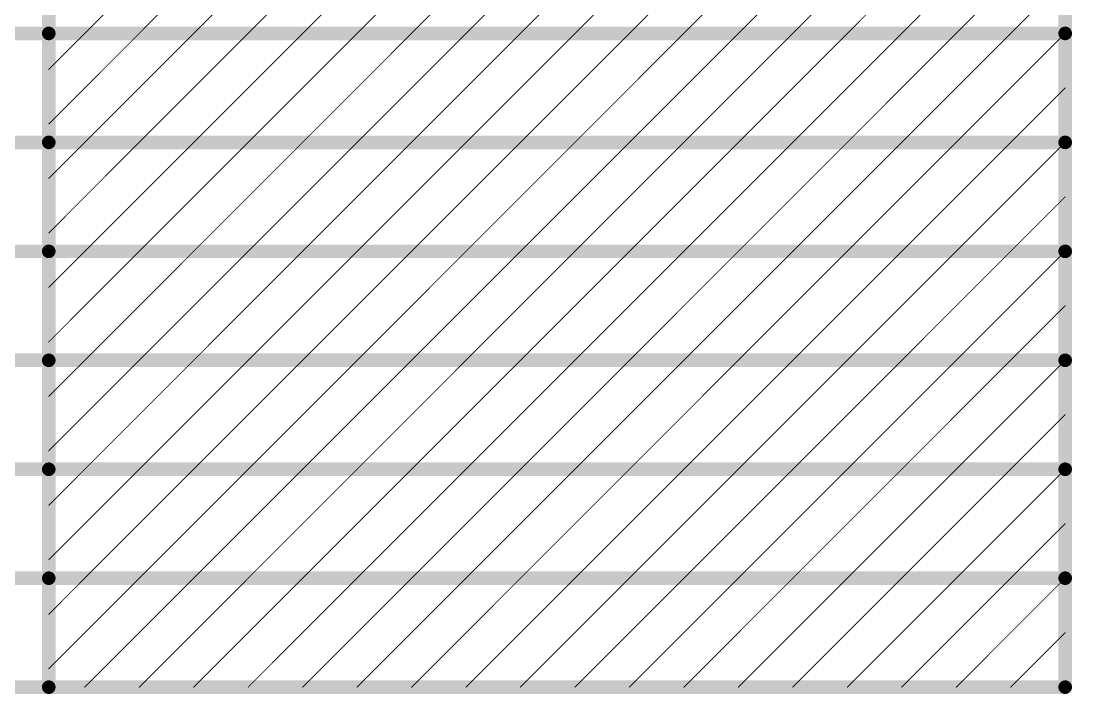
# Model space of a CAD drawing. Header units: inches. Extents: x 0 to 35.2, y -0.7 to 15.9.
# Drawn here: x 6.689 to 7.847, y 2.277 to 3.019 of the extents above; entities that cross this region are included whole.
import ezdxf

# ---------------------------------------------------------------- set-up
doc = ezdxf.new("R2010")
doc.units = ezdxf.units.IN
doc.header["$MEASUREMENT"] = 0
doc.layers.add('Mechanical 3', color=76, linetype='Continuous')

msp = doc.modelspace()

# ---------------------------------------------------------------- linework, layer by layer
at = {"layer": 'Mechanical 3'}
for points in [[(6.7195, 2.285, 0.015, 0.015, 0), (6.7195, 3.725, 0.015, 0.015, 0)], [(7.8391, 2.285, 0.015, 0.015, 0), (7.8391, 3.725, 0.015, 0.015, 0)], [(6.7591, 3.005, 0.001, 0.001, 0), (6.8791, 3.125, 0.001, 0.001, 0)], [(6.8191, 3.005, 0.001, 0.001, 0), (6.9391, 3.125, 0.001, 0.001, 0)], [(6.8791, 3.005, 0.001, 0.001, 0), (6.9991, 3.125, 0.001, 0.001, 0)], [(6.9391, 3.005, 0.001, 0.001, 0), (7.0591, 3.125, 0.001, 0.001, 0)], [(6.9991, 3.005, 0.001, 0.001, 0), (7.1191, 3.125, 0.001, 0.001, 0)], [(7.0591, 3.005, 0.001, 0.001, 0), (7.1791, 3.125, 0.001, 0.001, 0)], [(7.1191, 3.005, 0.001, 0.001, 0), (7.2391, 3.125, 0.001, 0.001, 0)], [(7.1791, 3.005, 0.001, 0.001, 0), (7.2991, 3.125, 0.001, 0.001, 0)], [(7.2391, 3.005, 0.001, 0.001, 0), (7.3591, 3.125, 0.001, 0.001, 0)], [(7.2991, 3.005, 0.001, 0.001, 0), (7.4191, 3.125, 0.001, 0.001, 0)], [(7.3591, 3.005, 0.001, 0.001, 0), (7.4791, 3.125, 0.001, 0.001, 0)], [(7.4191, 3.005, 0.001, 0.001, 0), (7.5391, 3.125, 0.001, 0.001, 0)], [(7.4791, 3.005, 0.001, 0.001, 0), (7.5991, 3.125, 0.001, 0.001, 0)], [(7.5391, 3.005, 0.001, 0.001, 0), (7.6591, 3.125, 0.001, 0.001, 0)], [(7.5991, 3.005, 0.001, 0.001, 0), (7.7191, 3.125, 0.001, 0.001, 0)], [(7.6591, 3.005, 0.001, 0.001, 0), (7.7791, 3.125, 0.001, 0.001, 0)], [(7.7191, 3.005, 0.001, 0.001, 0), (7.8391, 3.125, 0.001, 0.001, 0)], [(7.7791, 3.005, 0.001, 0.001, 0), (7.8391, 3.065, 0.001, 0.001, 0)], [(6.1496, 3.005, 0.015, 0.015, 0), (6.7195, 3.005, 0.015, 0.015, 0)], [(6.7195, 3.005, 0.015, 0.015, 0), (7.8391, 3.005, 0.015, 0.015, 0)], [(6.7195, 2.9053, 0.001, 0.001, 0), (6.8191, 3.005, 0.001, 0.001, 0)], [(6.7195, 2.9653, 0.001, 0.001, 0), (6.7591, 3.005, 0.001, 0.001, 0)], [(6.7591, 2.885, 0.001, 0.001, 0), (6.8791, 3.005, 0.001, 0.001, 0)], [(6.8191, 2.885, 0.001, 0.001, 0), (6.9391, 3.005, 0.001, 0.001, 0)], [(6.8791, 2.885, 0.001, 0.001, 0), (6.9991, 3.005, 0.001, 0.001, 0)], [(6.9391, 2.885, 0.001, 0.001, 0), (7.0591, 3.005, 0.001, 0.001, 0)], [(6.9991, 2.885, 0.001, 0.001, 0), (7.1191, 3.005, 0.001, 0.001, 0)], [(7.0591, 2.885, 0.001, 0.001, 0), (7.1791, 3.005, 0.001, 0.001, 0)], [(7.1191, 2.885, 0.001, 0.001, 0), (7.2391, 3.005, 0.001, 0.001, 0)], [(7.1791, 2.885, 0.001, 0.001, 0), (7.2991, 3.005, 0.001, 0.001, 0)], [(7.2391, 2.885, 0.001, 0.001, 0), (7.3591, 3.005, 0.001, 0.001, 0)], [(7.2991, 2.885, 0.001, 0.001, 0), (7.4191, 3.005, 0.001, 0.001, 0)], [(7.3591, 2.885, 0.001, 0.001, 0), (7.4791, 3.005, 0.001, 0.001, 0)], [(7.4191, 2.885, 0.001, 0.001, 0), (7.5391, 3.005, 0.001, 0.001, 0)], [(7.4791, 2.885, 0.001, 0.001, 0), (7.5991, 3.005, 0.001, 0.001, 0)], [(7.5391, 2.885, 0.001, 0.001, 0), (7.6591, 3.005, 0.001, 0.001, 0)], [(7.5991, 2.885, 0.001, 0.001, 0), (7.7191, 3.005, 0.001, 0.001, 0)], [(7.6591, 2.885, 0.001, 0.001, 0), (7.7791, 3.005, 0.001, 0.001, 0)], [(7.7191, 2.885, 0.001, 0.001, 0), (7.8391, 3.005, 0.001, 0.001, 0)], [(7.7791, 2.885, 0.001, 0.001, 0), (7.8391, 2.945, 0.001, 0.001, 0)], [(6.1496, 2.885, 0.015, 0.015, 0), (6.7195, 2.885, 0.015, 0.015, 0)], [(6.7195, 2.885, 0.015, 0.015, 0), (7.8391, 2.885, 0.015, 0.015, 0)], [(6.7195, 2.7853, 0.001, 0.001, 0), (6.8191, 2.885, 0.001, 0.001, 0)], [(6.7195, 2.8453, 0.001, 0.001, 0), (6.7591, 2.885, 0.001, 0.001, 0)], [(6.7591, 2.765, 0.001, 0.001, 0), (6.8791, 2.885, 0.001, 0.001, 0)], [(6.8191, 2.765, 0.001, 0.001, 0), (6.9391, 2.885, 0.001, 0.001, 0)], [(6.8791, 2.765, 0.001, 0.001, 0), (6.9991, 2.885, 0.001, 0.001, 0)], [(6.9391, 2.765, 0.001, 0.001, 0), (7.0591, 2.885, 0.001, 0.001, 0)], [(6.9991, 2.765, 0.001, 0.001, 0), (7.1191, 2.885, 0.001, 0.001, 0)], [(7.0591, 2.765, 0.001, 0.001, 0), (7.1791, 2.885, 0.001, 0.001, 0)], [(7.1191, 2.765, 0.001, 0.001, 0), (7.2391, 2.885, 0.001, 0.001, 0)], [(7.1791, 2.765, 0.001, 0.001, 0), (7.2991, 2.885, 0.001, 0.001, 0)], [(7.2391, 2.765, 0.001, 0.001, 0), (7.3591, 2.885, 0.001, 0.001, 0)], [(7.2991, 2.765, 0.001, 0.001, 0), (7.4191, 2.885, 0.001, 0.001, 0)], [(7.3591, 2.765, 0.001, 0.001, 0), (7.4791, 2.885, 0.001, 0.001, 0)], [(7.4191, 2.765, 0.001, 0.001, 0), (7.5391, 2.885, 0.001, 0.001, 0)], [(7.4791, 2.765, 0.001, 0.001, 0), (7.5991, 2.885, 0.001, 0.001, 0)], [(7.5391, 2.765, 0.001, 0.001, 0), (7.6591, 2.885, 0.001, 0.001, 0)], [(7.5991, 2.765, 0.001, 0.001, 0), (7.7191, 2.885, 0.001, 0.001, 0)], [(7.6591, 2.765, 0.001, 0.001, 0), (7.7791, 2.885, 0.001, 0.001, 0)], [(7.7191, 2.765, 0.001, 0.001, 0), (7.8391, 2.885, 0.001, 0.001, 0)], [(7.7791, 2.765, 0.001, 0.001, 0), (7.8391, 2.825, 0.001, 0.001, 0)], [(6.1496, 2.765, 0.015, 0.015, 0), (6.7195, 2.765, 0.015, 0.015, 0)], [(6.7195, 2.765, 0.015, 0.015, 0), (7.8391, 2.765, 0.015, 0.015, 0)], [(6.7195, 2.6653, 0.001, 0.001, 0), (6.8191, 2.765, 0.001, 0.001, 0)], [(6.7195, 2.7253, 0.001, 0.001, 0), (6.7591, 2.765, 0.001, 0.001, 0)], [(6.7591, 2.645, 0.001, 0.001, 0), (6.8791, 2.765, 0.001, 0.001, 0)], [(6.8191, 2.645, 0.001, 0.001, 0), (6.9391, 2.765, 0.001, 0.001, 0)], [(6.8791, 2.645, 0.001, 0.001, 0), (6.9991, 2.765, 0.001, 0.001, 0)], [(6.9391, 2.645, 0.001, 0.001, 0), (7.0591, 2.765, 0.001, 0.001, 0)], [(6.9991, 2.645, 0.001, 0.001, 0), (7.1191, 2.765, 0.001, 0.001, 0)], [(7.0591, 2.645, 0.001, 0.001, 0), (7.1791, 2.765, 0.001, 0.001, 0)], [(7.1191, 2.645, 0.001, 0.001, 0), (7.2391, 2.765, 0.001, 0.001, 0)], [(7.1791, 2.645, 0.001, 0.001, 0), (7.2991, 2.765, 0.001, 0.001, 0)], [(7.2391, 2.645, 0.001, 0.001, 0), (7.3591, 2.765, 0.001, 0.001, 0)], [(7.2991, 2.645, 0.001, 0.001, 0), (7.4191, 2.765, 0.001, 0.001, 0)], [(7.3591, 2.645, 0.001, 0.001, 0), (7.4791, 2.765, 0.001, 0.001, 0)], [(7.4191, 2.645, 0.001, 0.001, 0), (7.5391, 2.765, 0.001, 0.001, 0)], [(7.4791, 2.645, 0.001, 0.001, 0), (7.5991, 2.765, 0.001, 0.001, 0)], [(7.5391, 2.645, 0.001, 0.001, 0), (7.6591, 2.765, 0.001, 0.001, 0)], [(7.5991, 2.645, 0.001, 0.001, 0), (7.7191, 2.765, 0.001, 0.001, 0)], [(7.6591, 2.645, 0.001, 0.001, 0), (7.7791, 2.765, 0.001, 0.001, 0)], [(7.7191, 2.645, 0.001, 0.001, 0), (7.8391, 2.765, 0.001, 0.001, 0)], [(7.7791, 2.645, 0.001, 0.001, 0), (7.8391, 2.705, 0.001, 0.001, 0)], [(6.1496, 2.645, 0.015, 0.015, 0), (6.7195, 2.645, 0.015, 0.015, 0)], [(6.7195, 2.645, 0.015, 0.015, 0), (7.8391, 2.645, 0.015, 0.015, 0)], [(6.7195, 2.5453, 0.001, 0.001, 0), (6.8191, 2.645, 0.001, 0.001, 0)], [(6.7195, 2.6053, 0.001, 0.001, 0), (6.7591, 2.645, 0.001, 0.001, 0)], [(6.7591, 2.525, 0.001, 0.001, 0), (6.8791, 2.645, 0.001, 0.001, 0)], [(6.8191, 2.525, 0.001, 0.001, 0), (6.9391, 2.645, 0.001, 0.001, 0)], [(6.8791, 2.525, 0.001, 0.001, 0), (6.9991, 2.645, 0.001, 0.001, 0)], [(6.9391, 2.525, 0.001, 0.001, 0), (7.0591, 2.645, 0.001, 0.001, 0)], [(6.9991, 2.525, 0.001, 0.001, 0), (7.1191, 2.645, 0.001, 0.001, 0)], [(7.0591, 2.525, 0.001, 0.001, 0), (7.1791, 2.645, 0.001, 0.001, 0)], [(7.1191, 2.525, 0.001, 0.001, 0), (7.2391, 2.645, 0.001, 0.001, 0)], [(7.1791, 2.525, 0.001, 0.001, 0), (7.2991, 2.645, 0.001, 0.001, 0)], [(7.2391, 2.525, 0.001, 0.001, 0), (7.3591, 2.645, 0.001, 0.001, 0)], [(7.2991, 2.525, 0.001, 0.001, 0), (7.4191, 2.645, 0.001, 0.001, 0)], [(7.3591, 2.525, 0.001, 0.001, 0), (7.4791, 2.645, 0.001, 0.001, 0)], [(7.4191, 2.525, 0.001, 0.001, 0), (7.5391, 2.645, 0.001, 0.001, 0)], [(7.4791, 2.525, 0.001, 0.001, 0), (7.5991, 2.645, 0.001, 0.001, 0)], [(7.5391, 2.525, 0.001, 0.001, 0), (7.6591, 2.645, 0.001, 0.001, 0)], [(7.5991, 2.525, 0.001, 0.001, 0), (7.7191, 2.645, 0.001, 0.001, 0)], [(7.6591, 2.525, 0.001, 0.001, 0), (7.7791, 2.645, 0.001, 0.001, 0)], [(7.7191, 2.525, 0.001, 0.001, 0), (7.8391, 2.645, 0.001, 0.001, 0)], [(7.7791, 2.525, 0.001, 0.001, 0), (7.8391, 2.585, 0.001, 0.001, 0)], [(6.1496, 2.525, 0.015, 0.015, 0), (6.7195, 2.525, 0.015, 0.015, 0)], [(6.7195, 2.525, 0.015, 0.015, 0), (7.8391, 2.525, 0.015, 0.015, 0)], [(6.7195, 2.4253, 0.001, 0.001, 0), (6.8191, 2.525, 0.001, 0.001, 0)], [(6.7195, 2.4853, 0.001, 0.001, 0), (6.7591, 2.525, 0.001, 0.001, 0)], [(6.7591, 2.405, 0.001, 0.001, 0), (6.8791, 2.525, 0.001, 0.001, 0)], [(6.8191, 2.405, 0.001, 0.001, 0), (6.9391, 2.525, 0.001, 0.001, 0)], [(6.8791, 2.405, 0.001, 0.001, 0), (6.9991, 2.525, 0.001, 0.001, 0)], [(6.9391, 2.405, 0.001, 0.001, 0), (7.0591, 2.525, 0.001, 0.001, 0)], [(6.9991, 2.405, 0.001, 0.001, 0), (7.1191, 2.525, 0.001, 0.001, 0)], [(7.0591, 2.405, 0.001, 0.001, 0), (7.1791, 2.525, 0.001, 0.001, 0)], [(7.1191, 2.405, 0.001, 0.001, 0), (7.2391, 2.525, 0.001, 0.001, 0)], [(7.1791, 2.405, 0.001, 0.001, 0), (7.2991, 2.525, 0.001, 0.001, 0)], [(7.2391, 2.405, 0.001, 0.001, 0), (7.3591, 2.525, 0.001, 0.001, 0)], [(7.2991, 2.405, 0.001, 0.001, 0), (7.4191, 2.525, 0.001, 0.001, 0)], [(7.3591, 2.405, 0.001, 0.001, 0), (7.4791, 2.525, 0.001, 0.001, 0)], [(7.4191, 2.405, 0.001, 0.001, 0), (7.5391, 2.525, 0.001, 0.001, 0)], [(7.4791, 2.405, 0.001, 0.001, 0), (7.5991, 2.525, 0.001, 0.001, 0)], [(7.5391, 2.405, 0.001, 0.001, 0), (7.6591, 2.525, 0.001, 0.001, 0)], [(7.5991, 2.405, 0.001, 0.001, 0), (7.7191, 2.525, 0.001, 0.001, 0)], [(7.6591, 2.405, 0.001, 0.001, 0), (7.7791, 2.525, 0.001, 0.001, 0)], [(7.7191, 2.405, 0.001, 0.001, 0), (7.8391, 2.525, 0.001, 0.001, 0)], [(7.7791, 2.405, 0.001, 0.001, 0), (7.8391, 2.465, 0.001, 0.001, 0)], [(6.1496, 2.405, 0.015, 0.015, 0), (6.7195, 2.405, 0.015, 0.015, 0)], [(6.7195, 2.405, 0.015, 0.015, 0), (7.8391, 2.405, 0.015, 0.015, 0)], [(6.7195, 2.3053, 0.001, 0.001, 0), (6.8191, 2.405, 0.001, 0.001, 0)], [(6.7195, 2.3653, 0.001, 0.001, 0), (6.7591, 2.405, 0.001, 0.001, 0)], [(6.7591, 2.285, 0.001, 0.001, 0), (6.8791, 2.405, 0.001, 0.001, 0)], [(6.8191, 2.285, 0.001, 0.001, 0), (6.9391, 2.405, 0.001, 0.001, 0)], [(6.8791, 2.285, 0.001, 0.001, 0), (6.9991, 2.405, 0.001, 0.001, 0)], [(6.9391, 2.285, 0.001, 0.001, 0), (7.0591, 2.405, 0.001, 0.001, 0)], [(6.9991, 2.285, 0.001, 0.001, 0), (7.1191, 2.405, 0.001, 0.001, 0)], [(7.0591, 2.285, 0.001, 0.001, 0), (7.1791, 2.405, 0.001, 0.001, 0)], [(7.1191, 2.285, 0.001, 0.001, 0), (7.2391, 2.405, 0.001, 0.001, 0)], [(7.1791, 2.285, 0.001, 0.001, 0), (7.2991, 2.405, 0.001, 0.001, 0)], [(7.2391, 2.285, 0.001, 0.001, 0), (7.3591, 2.405, 0.001, 0.001, 0)], [(7.2991, 2.285, 0.001, 0.001, 0), (7.4191, 2.405, 0.001, 0.001, 0)], [(7.3591, 2.285, 0.001, 0.001, 0), (7.4791, 2.405, 0.001, 0.001, 0)], [(7.4191, 2.285, 0.001, 0.001, 0), (7.5391, 2.405, 0.001, 0.001, 0)], [(7.4791, 2.285, 0.001, 0.001, 0), (7.5991, 2.405, 0.001, 0.001, 0)], [(7.5391, 2.285, 0.001, 0.001, 0), (7.6591, 2.405, 0.001, 0.001, 0)], [(7.5991, 2.285, 0.001, 0.001, 0), (7.7191, 2.405, 0.001, 0.001, 0)], [(7.6591, 2.285, 0.001, 0.001, 0), (7.7791, 2.405, 0.001, 0.001, 0)], [(7.7191, 2.285, 0.001, 0.001, 0), (7.8391, 2.405, 0.001, 0.001, 0)], [(7.7791, 2.285, 0.001, 0.001, 0), (7.8391, 2.345, 0.001, 0.001, 0)], [(6.1496, 2.285, 0.015, 0.015, 0), (6.7195, 2.285, 0.015, 0.015, 0)], [(6.7195, 2.285, 0.015, 0.015, 0), (7.8391, 2.285, 0.015, 0.015, 0)]]:
    msp.add_lwpolyline(points, format="xyseb", dxfattribs=at)
for points in [[(6.7157, 3.005, 0.0075, 0.0075, 1), (6.7232, 3.005, 0.0075, 0.0075, 1)], [(6.7157, 3.005, 0.0075, 0.0075, 1), (6.7232, 3.005, 0.0075, 0.0075, 1)], [(7.8354, 3.005, 0.0075, 0.0075, 1), (7.8429, 3.005, 0.0075, 0.0075, 1)], [(6.7589, 3.005, 0.0005, 0.0005, 1), (6.7594, 3.005, 0.0005, 0.0005, 1)], [(6.7589, 3.005, 0.0005, 0.0005, 1), (6.7594, 3.005, 0.0005, 0.0005, 1)], [(6.8189, 3.005, 0.0005, 0.0005, 1), (6.8194, 3.005, 0.0005, 0.0005, 1)], [(6.8189, 3.005, 0.0005, 0.0005, 1), (6.8194, 3.005, 0.0005, 0.0005, 1)], [(6.8789, 3.005, 0.0005, 0.0005, 1), (6.8794, 3.005, 0.0005, 0.0005, 1)], [(6.8789, 3.005, 0.0005, 0.0005, 1), (6.8794, 3.005, 0.0005, 0.0005, 1)], [(6.9389, 3.005, 0.0005, 0.0005, 1), (6.9394, 3.005, 0.0005, 0.0005, 1)], [(6.9389, 3.005, 0.0005, 0.0005, 1), (6.9394, 3.005, 0.0005, 0.0005, 1)], [(6.9989, 3.005, 0.0005, 0.0005, 1), (6.9994, 3.005, 0.0005, 0.0005, 1)], [(6.9989, 3.005, 0.0005, 0.0005, 1), (6.9994, 3.005, 0.0005, 0.0005, 1)], [(7.0589, 3.005, 0.0005, 0.0005, 1), (7.0594, 3.005, 0.0005, 0.0005, 1)], [(7.0589, 3.005, 0.0005, 0.0005, 1), (7.0594, 3.005, 0.0005, 0.0005, 1)], [(7.1189, 3.005, 0.0005, 0.0005, 1), (7.1194, 3.005, 0.0005, 0.0005, 1)], [(7.1189, 3.005, 0.0005, 0.0005, 1), (7.1194, 3.005, 0.0005, 0.0005, 1)], [(7.1789, 3.005, 0.0005, 0.0005, 1), (7.1794, 3.005, 0.0005, 0.0005, 1)], [(7.1789, 3.005, 0.0005, 0.0005, 1), (7.1794, 3.005, 0.0005, 0.0005, 1)], [(7.2389, 3.005, 0.0005, 0.0005, 1), (7.2394, 3.005, 0.0005, 0.0005, 1)], [(7.2389, 3.005, 0.0005, 0.0005, 1), (7.2394, 3.005, 0.0005, 0.0005, 1)], [(7.2989, 3.005, 0.0005, 0.0005, 1), (7.2994, 3.005, 0.0005, 0.0005, 1)], [(7.2989, 3.005, 0.0005, 0.0005, 1), (7.2994, 3.005, 0.0005, 0.0005, 1)], [(7.3589, 3.005, 0.0005, 0.0005, 1), (7.3594, 3.005, 0.0005, 0.0005, 1)], [(7.3589, 3.005, 0.0005, 0.0005, 1), (7.3594, 3.005, 0.0005, 0.0005, 1)], [(7.4189, 3.005, 0.0005, 0.0005, 1), (7.4194, 3.005, 0.0005, 0.0005, 1)], [(7.4189, 3.005, 0.0005, 0.0005, 1), (7.4194, 3.005, 0.0005, 0.0005, 1)], [(7.4789, 3.005, 0.0005, 0.0005, 1), (7.4794, 3.005, 0.0005, 0.0005, 1)], [(7.4789, 3.005, 0.0005, 0.0005, 1), (7.4794, 3.005, 0.0005, 0.0005, 1)], [(7.5389, 3.005, 0.0005, 0.0005, 1), (7.5394, 3.005, 0.0005, 0.0005, 1)], [(7.5389, 3.005, 0.0005, 0.0005, 1), (7.5394, 3.005, 0.0005, 0.0005, 1)], [(7.5989, 3.005, 0.0005, 0.0005, 1), (7.5994, 3.005, 0.0005, 0.0005, 1)], [(7.5989, 3.005, 0.0005, 0.0005, 1), (7.5994, 3.005, 0.0005, 0.0005, 1)], [(7.6589, 3.005, 0.0005, 0.0005, 1), (7.6594, 3.005, 0.0005, 0.0005, 1)], [(7.6589, 3.005, 0.0005, 0.0005, 1), (7.6594, 3.005, 0.0005, 0.0005, 1)], [(7.7189, 3.005, 0.0005, 0.0005, 1), (7.7194, 3.005, 0.0005, 0.0005, 1)], [(7.7189, 3.005, 0.0005, 0.0005, 1), (7.7194, 3.005, 0.0005, 0.0005, 1)], [(7.7789, 3.005, 0.0005, 0.0005, 1), (7.7794, 3.005, 0.0005, 0.0005, 1)], [(7.7789, 3.005, 0.0005, 0.0005, 1), (7.7794, 3.005, 0.0005, 0.0005, 1)], [(7.8389, 3.005, 0.0005, 0.0005, 1), (7.8394, 3.005, 0.0005, 0.0005, 1)], [(6.7192, 2.9653, 0.0005, 0.0005, 1), (6.7197, 2.9653, 0.0005, 0.0005, 1)], [(7.8389, 2.945, 0.0005, 0.0005, 1), (7.8394, 2.945, 0.0005, 0.0005, 1)], [(6.7192, 2.9053, 0.0005, 0.0005, 1), (6.7197, 2.9053, 0.0005, 0.0005, 1)], [(6.7157, 2.885, 0.0075, 0.0075, 1), (6.7232, 2.885, 0.0075, 0.0075, 1)], [(6.7157, 2.885, 0.0075, 0.0075, 1), (6.7232, 2.885, 0.0075, 0.0075, 1)], [(6.7589, 2.885, 0.0005, 0.0005, 1), (6.7594, 2.885, 0.0005, 0.0005, 1)], [(6.7589, 2.885, 0.0005, 0.0005, 1), (6.7594, 2.885, 0.0005, 0.0005, 1)], [(6.8189, 2.885, 0.0005, 0.0005, 1), (6.8194, 2.885, 0.0005, 0.0005, 1)], [(6.8189, 2.885, 0.0005, 0.0005, 1), (6.8194, 2.885, 0.0005, 0.0005, 1)], [(6.8789, 2.885, 0.0005, 0.0005, 1), (6.8794, 2.885, 0.0005, 0.0005, 1)], [(6.8789, 2.885, 0.0005, 0.0005, 1), (6.8794, 2.885, 0.0005, 0.0005, 1)], [(6.9389, 2.885, 0.0005, 0.0005, 1), (6.9394, 2.885, 0.0005, 0.0005, 1)], [(6.9389, 2.885, 0.0005, 0.0005, 1), (6.9394, 2.885, 0.0005, 0.0005, 1)], [(6.9989, 2.885, 0.0005, 0.0005, 1), (6.9994, 2.885, 0.0005, 0.0005, 1)], [(6.9989, 2.885, 0.0005, 0.0005, 1), (6.9994, 2.885, 0.0005, 0.0005, 1)], [(7.0589, 2.885, 0.0005, 0.0005, 1), (7.0594, 2.885, 0.0005, 0.0005, 1)], [(7.0589, 2.885, 0.0005, 0.0005, 1), (7.0594, 2.885, 0.0005, 0.0005, 1)], [(7.1189, 2.885, 0.0005, 0.0005, 1), (7.1194, 2.885, 0.0005, 0.0005, 1)], [(7.1189, 2.885, 0.0005, 0.0005, 1), (7.1194, 2.885, 0.0005, 0.0005, 1)], [(7.1789, 2.885, 0.0005, 0.0005, 1), (7.1794, 2.885, 0.0005, 0.0005, 1)], [(7.1789, 2.885, 0.0005, 0.0005, 1), (7.1794, 2.885, 0.0005, 0.0005, 1)], [(7.2389, 2.885, 0.0005, 0.0005, 1), (7.2394, 2.885, 0.0005, 0.0005, 1)], [(7.2389, 2.885, 0.0005, 0.0005, 1), (7.2394, 2.885, 0.0005, 0.0005, 1)], [(7.2989, 2.885, 0.0005, 0.0005, 1), (7.2994, 2.885, 0.0005, 0.0005, 1)], [(7.2989, 2.885, 0.0005, 0.0005, 1), (7.2994, 2.885, 0.0005, 0.0005, 1)], [(7.3589, 2.885, 0.0005, 0.0005, 1), (7.3594, 2.885, 0.0005, 0.0005, 1)], [(7.3589, 2.885, 0.0005, 0.0005, 1), (7.3594, 2.885, 0.0005, 0.0005, 1)], [(7.4189, 2.885, 0.0005, 0.0005, 1), (7.4194, 2.885, 0.0005, 0.0005, 1)], [(7.4189, 2.885, 0.0005, 0.0005, 1), (7.4194, 2.885, 0.0005, 0.0005, 1)], [(7.4789, 2.885, 0.0005, 0.0005, 1), (7.4794, 2.885, 0.0005, 0.0005, 1)], [(7.4789, 2.885, 0.0005, 0.0005, 1), (7.4794, 2.885, 0.0005, 0.0005, 1)], [(7.5389, 2.885, 0.0005, 0.0005, 1), (7.5394, 2.885, 0.0005, 0.0005, 1)], [(7.5389, 2.885, 0.0005, 0.0005, 1), (7.5394, 2.885, 0.0005, 0.0005, 1)], [(7.5989, 2.885, 0.0005, 0.0005, 1), (7.5994, 2.885, 0.0005, 0.0005, 1)], [(7.5989, 2.885, 0.0005, 0.0005, 1), (7.5994, 2.885, 0.0005, 0.0005, 1)], [(7.6589, 2.885, 0.0005, 0.0005, 1), (7.6594, 2.885, 0.0005, 0.0005, 1)], [(7.6589, 2.885, 0.0005, 0.0005, 1), (7.6594, 2.885, 0.0005, 0.0005, 1)], [(7.7189, 2.885, 0.0005, 0.0005, 1), (7.7194, 2.885, 0.0005, 0.0005, 1)], [(7.7189, 2.885, 0.0005, 0.0005, 1), (7.7194, 2.885, 0.0005, 0.0005, 1)], [(7.7789, 2.885, 0.0005, 0.0005, 1), (7.7794, 2.885, 0.0005, 0.0005, 1)], [(7.7789, 2.885, 0.0005, 0.0005, 1), (7.7794, 2.885, 0.0005, 0.0005, 1)], [(7.8354, 2.885, 0.0075, 0.0075, 1), (7.8429, 2.885, 0.0075, 0.0075, 1)], [(7.8389, 2.885, 0.0005, 0.0005, 1), (7.8394, 2.885, 0.0005, 0.0005, 1)], [(6.7192, 2.8453, 0.0005, 0.0005, 1), (6.7197, 2.8453, 0.0005, 0.0005, 1)], [(7.8389, 2.825, 0.0005, 0.0005, 1), (7.8394, 2.825, 0.0005, 0.0005, 1)], [(6.7192, 2.7853, 0.0005, 0.0005, 1), (6.7197, 2.7853, 0.0005, 0.0005, 1)], [(6.7157, 2.765, 0.0075, 0.0075, 1), (6.7232, 2.765, 0.0075, 0.0075, 1)], [(6.7157, 2.765, 0.0075, 0.0075, 1), (6.7232, 2.765, 0.0075, 0.0075, 1)], [(7.8354, 2.765, 0.0075, 0.0075, 1), (7.8429, 2.765, 0.0075, 0.0075, 1)], [(6.7589, 2.765, 0.0005, 0.0005, 1), (6.7594, 2.765, 0.0005, 0.0005, 1)], [(6.7589, 2.765, 0.0005, 0.0005, 1), (6.7594, 2.765, 0.0005, 0.0005, 1)], [(6.8189, 2.765, 0.0005, 0.0005, 1), (6.8194, 2.765, 0.0005, 0.0005, 1)], [(6.8189, 2.765, 0.0005, 0.0005, 1), (6.8194, 2.765, 0.0005, 0.0005, 1)], [(6.8789, 2.765, 0.0005, 0.0005, 1), (6.8794, 2.765, 0.0005, 0.0005, 1)], [(6.8789, 2.765, 0.0005, 0.0005, 1), (6.8794, 2.765, 0.0005, 0.0005, 1)], [(6.9389, 2.765, 0.0005, 0.0005, 1), (6.9394, 2.765, 0.0005, 0.0005, 1)], [(6.9389, 2.765, 0.0005, 0.0005, 1), (6.9394, 2.765, 0.0005, 0.0005, 1)], [(6.9989, 2.765, 0.0005, 0.0005, 1), (6.9994, 2.765, 0.0005, 0.0005, 1)], [(6.9989, 2.765, 0.0005, 0.0005, 1), (6.9994, 2.765, 0.0005, 0.0005, 1)], [(7.0589, 2.765, 0.0005, 0.0005, 1), (7.0594, 2.765, 0.0005, 0.0005, 1)], [(7.0589, 2.765, 0.0005, 0.0005, 1), (7.0594, 2.765, 0.0005, 0.0005, 1)], [(7.1189, 2.765, 0.0005, 0.0005, 1), (7.1194, 2.765, 0.0005, 0.0005, 1)], [(7.1189, 2.765, 0.0005, 0.0005, 1), (7.1194, 2.765, 0.0005, 0.0005, 1)], [(7.1789, 2.765, 0.0005, 0.0005, 1), (7.1794, 2.765, 0.0005, 0.0005, 1)], [(7.1789, 2.765, 0.0005, 0.0005, 1), (7.1794, 2.765, 0.0005, 0.0005, 1)], [(7.2389, 2.765, 0.0005, 0.0005, 1), (7.2394, 2.765, 0.0005, 0.0005, 1)], [(7.2389, 2.765, 0.0005, 0.0005, 1), (7.2394, 2.765, 0.0005, 0.0005, 1)], [(7.2989, 2.765, 0.0005, 0.0005, 1), (7.2994, 2.765, 0.0005, 0.0005, 1)], [(7.2989, 2.765, 0.0005, 0.0005, 1), (7.2994, 2.765, 0.0005, 0.0005, 1)], [(7.3589, 2.765, 0.0005, 0.0005, 1), (7.3594, 2.765, 0.0005, 0.0005, 1)], [(7.3589, 2.765, 0.0005, 0.0005, 1), (7.3594, 2.765, 0.0005, 0.0005, 1)], [(7.4189, 2.765, 0.0005, 0.0005, 1), (7.4194, 2.765, 0.0005, 0.0005, 1)], [(7.4189, 2.765, 0.0005, 0.0005, 1), (7.4194, 2.765, 0.0005, 0.0005, 1)], [(7.4789, 2.765, 0.0005, 0.0005, 1), (7.4794, 2.765, 0.0005, 0.0005, 1)], [(7.4789, 2.765, 0.0005, 0.0005, 1), (7.4794, 2.765, 0.0005, 0.0005, 1)], [(7.5389, 2.765, 0.0005, 0.0005, 1), (7.5394, 2.765, 0.0005, 0.0005, 1)], [(7.5389, 2.765, 0.0005, 0.0005, 1), (7.5394, 2.765, 0.0005, 0.0005, 1)], [(7.5989, 2.765, 0.0005, 0.0005, 1), (7.5994, 2.765, 0.0005, 0.0005, 1)], [(7.5989, 2.765, 0.0005, 0.0005, 1), (7.5994, 2.765, 0.0005, 0.0005, 1)], [(7.6589, 2.765, 0.0005, 0.0005, 1), (7.6594, 2.765, 0.0005, 0.0005, 1)], [(7.6589, 2.765, 0.0005, 0.0005, 1), (7.6594, 2.765, 0.0005, 0.0005, 1)], [(7.7189, 2.765, 0.0005, 0.0005, 1), (7.7194, 2.765, 0.0005, 0.0005, 1)], [(7.7189, 2.765, 0.0005, 0.0005, 1), (7.7194, 2.765, 0.0005, 0.0005, 1)], [(7.7789, 2.765, 0.0005, 0.0005, 1), (7.7794, 2.765, 0.0005, 0.0005, 1)], [(7.7789, 2.765, 0.0005, 0.0005, 1), (7.7794, 2.765, 0.0005, 0.0005, 1)], [(7.8389, 2.765, 0.0005, 0.0005, 1), (7.8394, 2.765, 0.0005, 0.0005, 1)], [(6.7192, 2.7253, 0.0005, 0.0005, 1), (6.7197, 2.7253, 0.0005, 0.0005, 1)], [(7.8389, 2.705, 0.0005, 0.0005, 1), (7.8394, 2.705, 0.0005, 0.0005, 1)], [(6.7192, 2.6653, 0.0005, 0.0005, 1), (6.7197, 2.6653, 0.0005, 0.0005, 1)], [(6.7157, 2.645, 0.0075, 0.0075, 1), (6.7232, 2.645, 0.0075, 0.0075, 1)], [(6.7157, 2.645, 0.0075, 0.0075, 1), (6.7232, 2.645, 0.0075, 0.0075, 1)], [(7.8354, 2.645, 0.0075, 0.0075, 1), (7.8429, 2.645, 0.0075, 0.0075, 1)], [(6.7589, 2.645, 0.0005, 0.0005, 1), (6.7594, 2.645, 0.0005, 0.0005, 1)], [(6.7589, 2.645, 0.0005, 0.0005, 1), (6.7594, 2.645, 0.0005, 0.0005, 1)], [(6.8189, 2.645, 0.0005, 0.0005, 1), (6.8194, 2.645, 0.0005, 0.0005, 1)], [(6.8189, 2.645, 0.0005, 0.0005, 1), (6.8194, 2.645, 0.0005, 0.0005, 1)], [(6.8789, 2.645, 0.0005, 0.0005, 1), (6.8794, 2.645, 0.0005, 0.0005, 1)], [(6.8789, 2.645, 0.0005, 0.0005, 1), (6.8794, 2.645, 0.0005, 0.0005, 1)], [(6.9389, 2.645, 0.0005, 0.0005, 1), (6.9394, 2.645, 0.0005, 0.0005, 1)], [(6.9389, 2.645, 0.0005, 0.0005, 1), (6.9394, 2.645, 0.0005, 0.0005, 1)], [(6.9989, 2.645, 0.0005, 0.0005, 1), (6.9994, 2.645, 0.0005, 0.0005, 1)], [(6.9989, 2.645, 0.0005, 0.0005, 1), (6.9994, 2.645, 0.0005, 0.0005, 1)], [(7.0589, 2.645, 0.0005, 0.0005, 1), (7.0594, 2.645, 0.0005, 0.0005, 1)], [(7.0589, 2.645, 0.0005, 0.0005, 1), (7.0594, 2.645, 0.0005, 0.0005, 1)], [(7.1189, 2.645, 0.0005, 0.0005, 1), (7.1194, 2.645, 0.0005, 0.0005, 1)], [(7.1189, 2.645, 0.0005, 0.0005, 1), (7.1194, 2.645, 0.0005, 0.0005, 1)], [(7.1789, 2.645, 0.0005, 0.0005, 1), (7.1794, 2.645, 0.0005, 0.0005, 1)], [(7.1789, 2.645, 0.0005, 0.0005, 1), (7.1794, 2.645, 0.0005, 0.0005, 1)], [(7.2389, 2.645, 0.0005, 0.0005, 1), (7.2394, 2.645, 0.0005, 0.0005, 1)], [(7.2389, 2.645, 0.0005, 0.0005, 1), (7.2394, 2.645, 0.0005, 0.0005, 1)], [(7.2989, 2.645, 0.0005, 0.0005, 1), (7.2994, 2.645, 0.0005, 0.0005, 1)], [(7.2989, 2.645, 0.0005, 0.0005, 1), (7.2994, 2.645, 0.0005, 0.0005, 1)], [(7.3589, 2.645, 0.0005, 0.0005, 1), (7.3594, 2.645, 0.0005, 0.0005, 1)], [(7.3589, 2.645, 0.0005, 0.0005, 1), (7.3594, 2.645, 0.0005, 0.0005, 1)], [(7.4189, 2.645, 0.0005, 0.0005, 1), (7.4194, 2.645, 0.0005, 0.0005, 1)], [(7.4189, 2.645, 0.0005, 0.0005, 1), (7.4194, 2.645, 0.0005, 0.0005, 1)], [(7.4789, 2.645, 0.0005, 0.0005, 1), (7.4794, 2.645, 0.0005, 0.0005, 1)], [(7.4789, 2.645, 0.0005, 0.0005, 1), (7.4794, 2.645, 0.0005, 0.0005, 1)], [(7.5389, 2.645, 0.0005, 0.0005, 1), (7.5394, 2.645, 0.0005, 0.0005, 1)], [(7.5389, 2.645, 0.0005, 0.0005, 1), (7.5394, 2.645, 0.0005, 0.0005, 1)], [(7.5989, 2.645, 0.0005, 0.0005, 1), (7.5994, 2.645, 0.0005, 0.0005, 1)], [(7.5989, 2.645, 0.0005, 0.0005, 1), (7.5994, 2.645, 0.0005, 0.0005, 1)], [(7.6589, 2.645, 0.0005, 0.0005, 1), (7.6594, 2.645, 0.0005, 0.0005, 1)], [(7.6589, 2.645, 0.0005, 0.0005, 1), (7.6594, 2.645, 0.0005, 0.0005, 1)], [(7.7189, 2.645, 0.0005, 0.0005, 1), (7.7194, 2.645, 0.0005, 0.0005, 1)], [(7.7189, 2.645, 0.0005, 0.0005, 1), (7.7194, 2.645, 0.0005, 0.0005, 1)], [(7.7789, 2.645, 0.0005, 0.0005, 1), (7.7794, 2.645, 0.0005, 0.0005, 1)], [(7.7789, 2.645, 0.0005, 0.0005, 1), (7.7794, 2.645, 0.0005, 0.0005, 1)], [(7.8389, 2.645, 0.0005, 0.0005, 1), (7.8394, 2.645, 0.0005, 0.0005, 1)], [(6.7192, 2.6053, 0.0005, 0.0005, 1), (6.7197, 2.6053, 0.0005, 0.0005, 1)], [(7.8389, 2.585, 0.0005, 0.0005, 1), (7.8394, 2.585, 0.0005, 0.0005, 1)], [(6.7192, 2.5453, 0.0005, 0.0005, 1), (6.7197, 2.5453, 0.0005, 0.0005, 1)], [(6.7157, 2.525, 0.0075, 0.0075, 1), (6.7232, 2.525, 0.0075, 0.0075, 1)], [(6.7157, 2.525, 0.0075, 0.0075, 1), (6.7232, 2.525, 0.0075, 0.0075, 1)], [(6.7589, 2.525, 0.0005, 0.0005, 1), (6.7594, 2.525, 0.0005, 0.0005, 1)], [(6.7589, 2.525, 0.0005, 0.0005, 1), (6.7594, 2.525, 0.0005, 0.0005, 1)], [(6.8189, 2.525, 0.0005, 0.0005, 1), (6.8194, 2.525, 0.0005, 0.0005, 1)], [(6.8189, 2.525, 0.0005, 0.0005, 1), (6.8194, 2.525, 0.0005, 0.0005, 1)], [(6.8789, 2.525, 0.0005, 0.0005, 1), (6.8794, 2.525, 0.0005, 0.0005, 1)], [(6.8789, 2.525, 0.0005, 0.0005, 1), (6.8794, 2.525, 0.0005, 0.0005, 1)], [(6.9389, 2.525, 0.0005, 0.0005, 1), (6.9394, 2.525, 0.0005, 0.0005, 1)], [(6.9389, 2.525, 0.0005, 0.0005, 1), (6.9394, 2.525, 0.0005, 0.0005, 1)], [(6.9989, 2.525, 0.0005, 0.0005, 1), (6.9994, 2.525, 0.0005, 0.0005, 1)], [(6.9989, 2.525, 0.0005, 0.0005, 1), (6.9994, 2.525, 0.0005, 0.0005, 1)], [(7.0589, 2.525, 0.0005, 0.0005, 1), (7.0594, 2.525, 0.0005, 0.0005, 1)], [(7.0589, 2.525, 0.0005, 0.0005, 1), (7.0594, 2.525, 0.0005, 0.0005, 1)], [(7.1189, 2.525, 0.0005, 0.0005, 1), (7.1194, 2.525, 0.0005, 0.0005, 1)], [(7.1189, 2.525, 0.0005, 0.0005, 1), (7.1194, 2.525, 0.0005, 0.0005, 1)], [(7.1789, 2.525, 0.0005, 0.0005, 1), (7.1794, 2.525, 0.0005, 0.0005, 1)], [(7.1789, 2.525, 0.0005, 0.0005, 1), (7.1794, 2.525, 0.0005, 0.0005, 1)], [(7.2389, 2.525, 0.0005, 0.0005, 1), (7.2394, 2.525, 0.0005, 0.0005, 1)], [(7.2389, 2.525, 0.0005, 0.0005, 1), (7.2394, 2.525, 0.0005, 0.0005, 1)], [(7.2989, 2.525, 0.0005, 0.0005, 1), (7.2994, 2.525, 0.0005, 0.0005, 1)], [(7.2989, 2.525, 0.0005, 0.0005, 1), (7.2994, 2.525, 0.0005, 0.0005, 1)], [(7.3589, 2.525, 0.0005, 0.0005, 1), (7.3594, 2.525, 0.0005, 0.0005, 1)], [(7.3589, 2.525, 0.0005, 0.0005, 1), (7.3594, 2.525, 0.0005, 0.0005, 1)], [(7.4189, 2.525, 0.0005, 0.0005, 1), (7.4194, 2.525, 0.0005, 0.0005, 1)], [(7.4189, 2.525, 0.0005, 0.0005, 1), (7.4194, 2.525, 0.0005, 0.0005, 1)], [(7.4789, 2.525, 0.0005, 0.0005, 1), (7.4794, 2.525, 0.0005, 0.0005, 1)], [(7.4789, 2.525, 0.0005, 0.0005, 1), (7.4794, 2.525, 0.0005, 0.0005, 1)], [(7.5389, 2.525, 0.0005, 0.0005, 1), (7.5394, 2.525, 0.0005, 0.0005, 1)], [(7.5389, 2.525, 0.0005, 0.0005, 1), (7.5394, 2.525, 0.0005, 0.0005, 1)], [(7.5989, 2.525, 0.0005, 0.0005, 1), (7.5994, 2.525, 0.0005, 0.0005, 1)], [(7.5989, 2.525, 0.0005, 0.0005, 1), (7.5994, 2.525, 0.0005, 0.0005, 1)], [(7.6589, 2.525, 0.0005, 0.0005, 1), (7.6594, 2.525, 0.0005, 0.0005, 1)], [(7.6589, 2.525, 0.0005, 0.0005, 1), (7.6594, 2.525, 0.0005, 0.0005, 1)], [(7.7189, 2.525, 0.0005, 0.0005, 1), (7.7194, 2.525, 0.0005, 0.0005, 1)], [(7.7189, 2.525, 0.0005, 0.0005, 1), (7.7194, 2.525, 0.0005, 0.0005, 1)], [(7.7789, 2.525, 0.0005, 0.0005, 1), (7.7794, 2.525, 0.0005, 0.0005, 1)], [(7.7789, 2.525, 0.0005, 0.0005, 1), (7.7794, 2.525, 0.0005, 0.0005, 1)], [(7.8354, 2.525, 0.0075, 0.0075, 1), (7.8429, 2.525, 0.0075, 0.0075, 1)], [(7.8389, 2.525, 0.0005, 0.0005, 1), (7.8394, 2.525, 0.0005, 0.0005, 1)], [(6.7192, 2.4853, 0.0005, 0.0005, 1), (6.7197, 2.4853, 0.0005, 0.0005, 1)], [(7.8389, 2.465, 0.0005, 0.0005, 1), (7.8394, 2.465, 0.0005, 0.0005, 1)], [(6.7192, 2.4253, 0.0005, 0.0005, 1), (6.7197, 2.4253, 0.0005, 0.0005, 1)], [(6.7157, 2.405, 0.0075, 0.0075, 1), (6.7232, 2.405, 0.0075, 0.0075, 1)], [(6.7157, 2.405, 0.0075, 0.0075, 1), (6.7232, 2.405, 0.0075, 0.0075, 1)], [(7.8354, 2.405, 0.0075, 0.0075, 1), (7.8429, 2.405, 0.0075, 0.0075, 1)], [(6.7589, 2.405, 0.0005, 0.0005, 1), (6.7594, 2.405, 0.0005, 0.0005, 1)], [(6.7589, 2.405, 0.0005, 0.0005, 1), (6.7594, 2.405, 0.0005, 0.0005, 1)], [(6.8189, 2.405, 0.0005, 0.0005, 1), (6.8194, 2.405, 0.0005, 0.0005, 1)], [(6.8189, 2.405, 0.0005, 0.0005, 1), (6.8194, 2.405, 0.0005, 0.0005, 1)], [(6.8789, 2.405, 0.0005, 0.0005, 1), (6.8794, 2.405, 0.0005, 0.0005, 1)], [(6.8789, 2.405, 0.0005, 0.0005, 1), (6.8794, 2.405, 0.0005, 0.0005, 1)], [(6.9389, 2.405, 0.0005, 0.0005, 1), (6.9394, 2.405, 0.0005, 0.0005, 1)], [(6.9389, 2.405, 0.0005, 0.0005, 1), (6.9394, 2.405, 0.0005, 0.0005, 1)], [(6.9989, 2.405, 0.0005, 0.0005, 1), (6.9994, 2.405, 0.0005, 0.0005, 1)], [(6.9989, 2.405, 0.0005, 0.0005, 1), (6.9994, 2.405, 0.0005, 0.0005, 1)], [(7.0589, 2.405, 0.0005, 0.0005, 1), (7.0594, 2.405, 0.0005, 0.0005, 1)], [(7.0589, 2.405, 0.0005, 0.0005, 1), (7.0594, 2.405, 0.0005, 0.0005, 1)], [(7.1189, 2.405, 0.0005, 0.0005, 1), (7.1194, 2.405, 0.0005, 0.0005, 1)], [(7.1189, 2.405, 0.0005, 0.0005, 1), (7.1194, 2.405, 0.0005, 0.0005, 1)], [(7.1789, 2.405, 0.0005, 0.0005, 1), (7.1794, 2.405, 0.0005, 0.0005, 1)], [(7.1789, 2.405, 0.0005, 0.0005, 1), (7.1794, 2.405, 0.0005, 0.0005, 1)], [(7.2389, 2.405, 0.0005, 0.0005, 1), (7.2394, 2.405, 0.0005, 0.0005, 1)], [(7.2389, 2.405, 0.0005, 0.0005, 1), (7.2394, 2.405, 0.0005, 0.0005, 1)], [(7.2989, 2.405, 0.0005, 0.0005, 1), (7.2994, 2.405, 0.0005, 0.0005, 1)], [(7.2989, 2.405, 0.0005, 0.0005, 1), (7.2994, 2.405, 0.0005, 0.0005, 1)], [(7.3589, 2.405, 0.0005, 0.0005, 1), (7.3594, 2.405, 0.0005, 0.0005, 1)], [(7.3589, 2.405, 0.0005, 0.0005, 1), (7.3594, 2.405, 0.0005, 0.0005, 1)], [(7.4189, 2.405, 0.0005, 0.0005, 1), (7.4194, 2.405, 0.0005, 0.0005, 1)], [(7.4189, 2.405, 0.0005, 0.0005, 1), (7.4194, 2.405, 0.0005, 0.0005, 1)], [(7.4789, 2.405, 0.0005, 0.0005, 1), (7.4794, 2.405, 0.0005, 0.0005, 1)], [(7.4789, 2.405, 0.0005, 0.0005, 1), (7.4794, 2.405, 0.0005, 0.0005, 1)], [(7.5389, 2.405, 0.0005, 0.0005, 1), (7.5394, 2.405, 0.0005, 0.0005, 1)], [(7.5389, 2.405, 0.0005, 0.0005, 1), (7.5394, 2.405, 0.0005, 0.0005, 1)], [(7.5989, 2.405, 0.0005, 0.0005, 1), (7.5994, 2.405, 0.0005, 0.0005, 1)], [(7.5989, 2.405, 0.0005, 0.0005, 1), (7.5994, 2.405, 0.0005, 0.0005, 1)], [(7.6589, 2.405, 0.0005, 0.0005, 1), (7.6594, 2.405, 0.0005, 0.0005, 1)], [(7.6589, 2.405, 0.0005, 0.0005, 1), (7.6594, 2.405, 0.0005, 0.0005, 1)], [(7.7189, 2.405, 0.0005, 0.0005, 1), (7.7194, 2.405, 0.0005, 0.0005, 1)], [(7.7189, 2.405, 0.0005, 0.0005, 1), (7.7194, 2.405, 0.0005, 0.0005, 1)], [(7.7789, 2.405, 0.0005, 0.0005, 1), (7.7794, 2.405, 0.0005, 0.0005, 1)], [(7.7789, 2.405, 0.0005, 0.0005, 1), (7.7794, 2.405, 0.0005, 0.0005, 1)], [(7.8389, 2.405, 0.0005, 0.0005, 1), (7.8394, 2.405, 0.0005, 0.0005, 1)], [(6.7192, 2.3653, 0.0005, 0.0005, 1), (6.7197, 2.3653, 0.0005, 0.0005, 1)], [(7.8389, 2.345, 0.0005, 0.0005, 1), (7.8394, 2.345, 0.0005, 0.0005, 1)], [(6.7192, 2.3053, 0.0005, 0.0005, 1), (6.7197, 2.3053, 0.0005, 0.0005, 1)], [(6.7157, 2.285, 0.0075, 0.0075, 1), (6.7232, 2.285, 0.0075, 0.0075, 1)], [(6.7157, 2.285, 0.0075, 0.0075, 1), (6.7232, 2.285, 0.0075, 0.0075, 1)], [(6.7157, 2.285, 0.0075, 0.0075, 1), (6.7232, 2.285, 0.0075, 0.0075, 1)], [(7.8354, 2.285, 0.0075, 0.0075, 1), (7.8429, 2.285, 0.0075, 0.0075, 1)], [(7.8354, 2.285, 0.0075, 0.0075, 1), (7.8429, 2.285, 0.0075, 0.0075, 1)], [(6.7589, 2.285, 0.0005, 0.0005, 1), (6.7594, 2.285, 0.0005, 0.0005, 1)], [(6.8189, 2.285, 0.0005, 0.0005, 1), (6.8194, 2.285, 0.0005, 0.0005, 1)], [(6.8789, 2.285, 0.0005, 0.0005, 1), (6.8794, 2.285, 0.0005, 0.0005, 1)], [(6.9389, 2.285, 0.0005, 0.0005, 1), (6.9394, 2.285, 0.0005, 0.0005, 1)], [(6.9989, 2.285, 0.0005, 0.0005, 1), (6.9994, 2.285, 0.0005, 0.0005, 1)], [(7.0589, 2.285, 0.0005, 0.0005, 1), (7.0594, 2.285, 0.0005, 0.0005, 1)], [(7.1189, 2.285, 0.0005, 0.0005, 1), (7.1194, 2.285, 0.0005, 0.0005, 1)], [(7.1789, 2.285, 0.0005, 0.0005, 1), (7.1794, 2.285, 0.0005, 0.0005, 1)], [(7.2389, 2.285, 0.0005, 0.0005, 1), (7.2394, 2.285, 0.0005, 0.0005, 1)], [(7.2989, 2.285, 0.0005, 0.0005, 1), (7.2994, 2.285, 0.0005, 0.0005, 1)], [(7.3589, 2.285, 0.0005, 0.0005, 1), (7.3594, 2.285, 0.0005, 0.0005, 1)], [(7.4189, 2.285, 0.0005, 0.0005, 1), (7.4194, 2.285, 0.0005, 0.0005, 1)], [(7.4789, 2.285, 0.0005, 0.0005, 1), (7.4794, 2.285, 0.0005, 0.0005, 1)], [(7.5389, 2.285, 0.0005, 0.0005, 1), (7.5394, 2.285, 0.0005, 0.0005, 1)], [(7.5989, 2.285, 0.0005, 0.0005, 1), (7.5994, 2.285, 0.0005, 0.0005, 1)], [(7.6589, 2.285, 0.0005, 0.0005, 1), (7.6594, 2.285, 0.0005, 0.0005, 1)], [(7.7189, 2.285, 0.0005, 0.0005, 1), (7.7194, 2.285, 0.0005, 0.0005, 1)], [(7.7789, 2.285, 0.0005, 0.0005, 1), (7.7794, 2.285, 0.0005, 0.0005, 1)]]:
    msp.add_lwpolyline(points, format="xyseb", close=True, dxfattribs=at)

doc.saveas('drawing.dxf')
